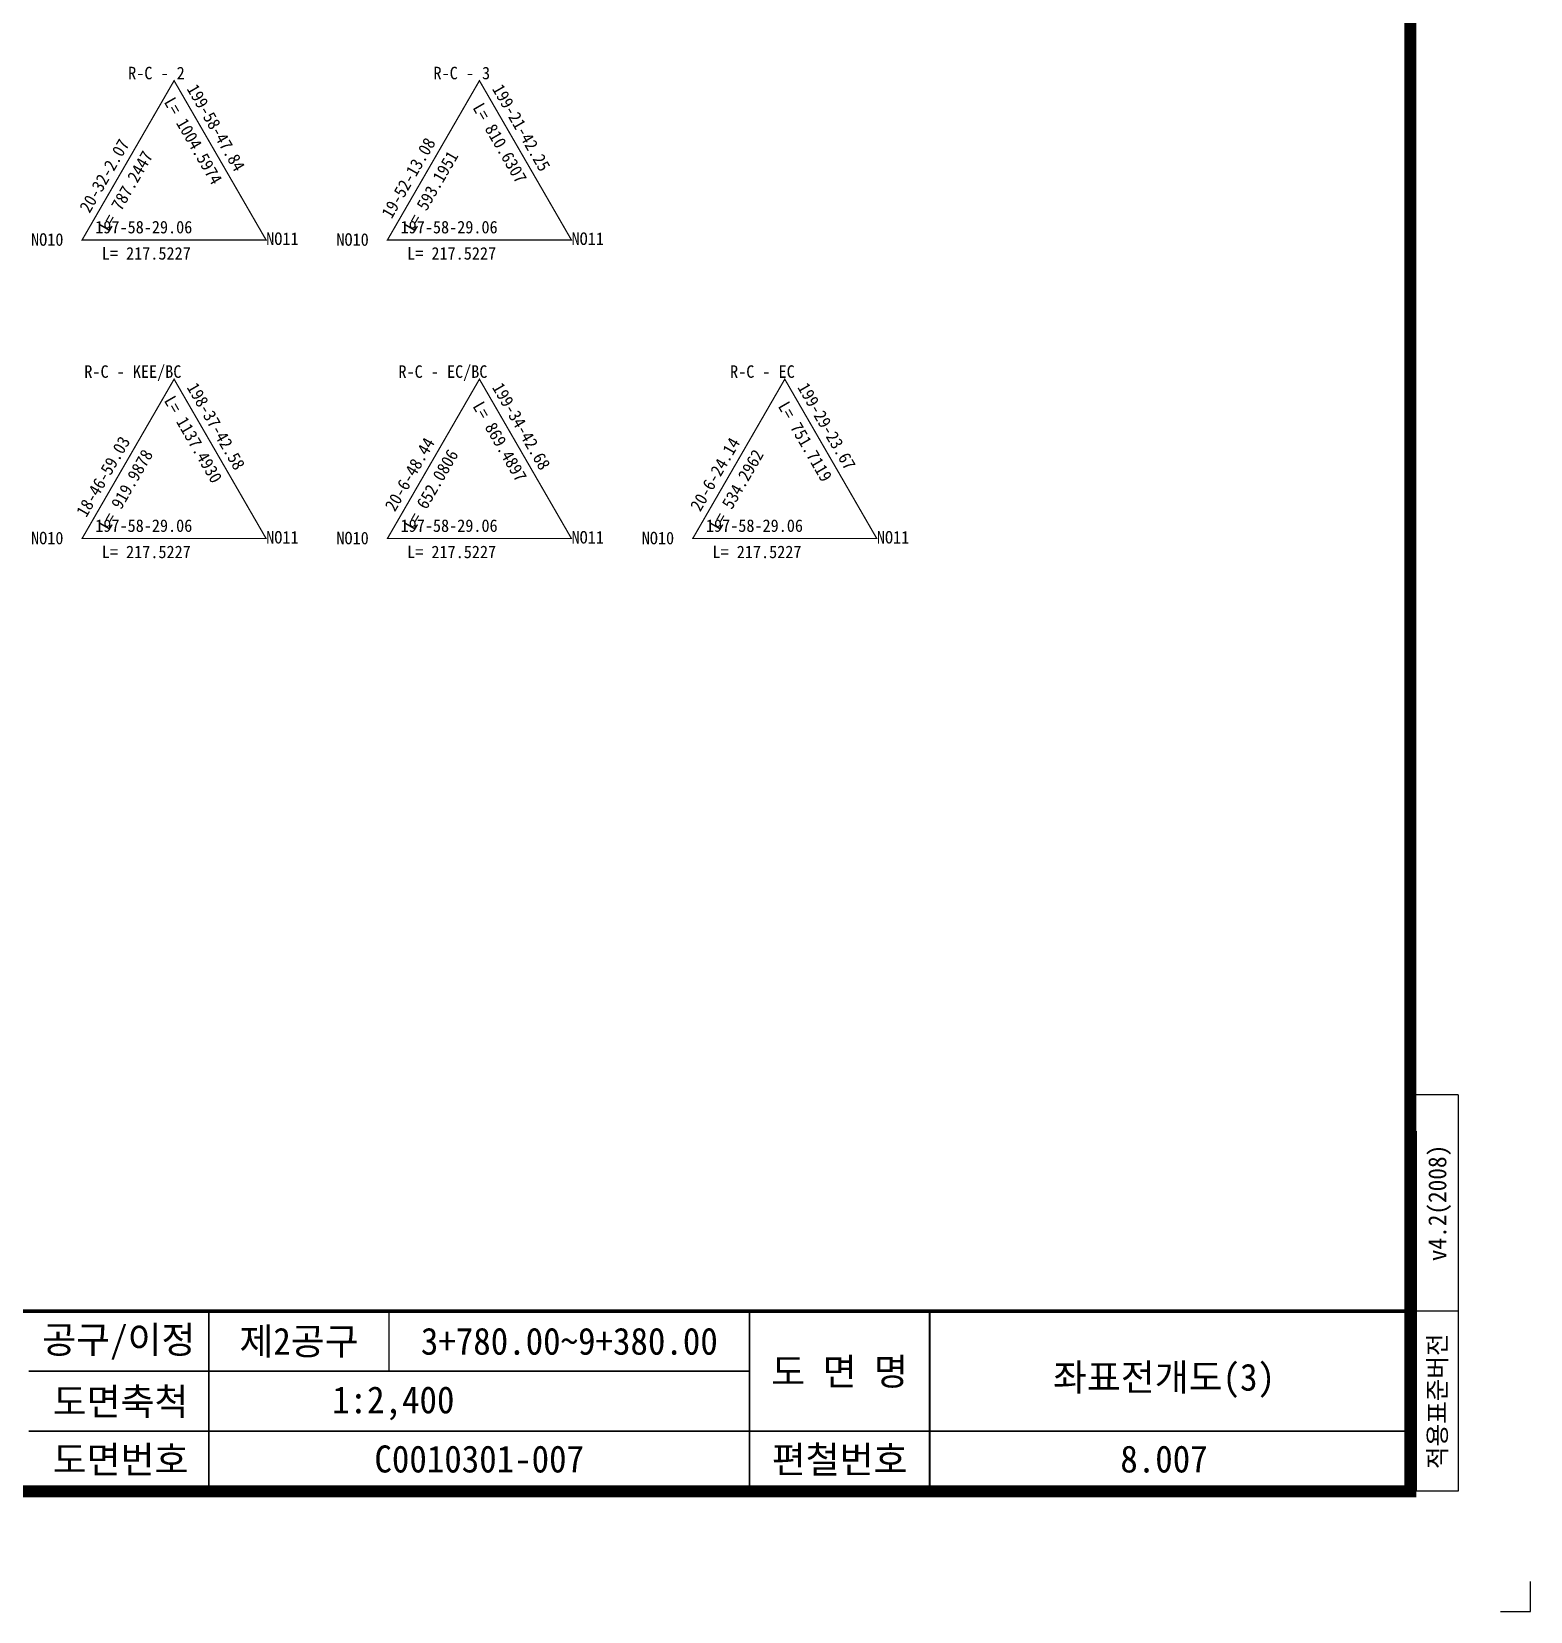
# Model space of a CAD drawing. Header units: millimetres. Extents: x 3554 to 5572, y 1490 to 2916.
# Drawn here: x 4973 to 5572, y 1490 to 2121 of the extents above; entities that cross this region are included whole.
import ezdxf
from ezdxf.enums import TextEntityAlignment as Align

# ---------------------------------------------------------------- set-up
doc = ezdxf.new("R2010")
doc.units = ezdxf.units.MM
for name, color, linetype in [('CA-ALGN-IPLN', 1, 'Continuous'), ('CA-ALGN-TEXT', 3, 'Continuous'), ('CA-TEXT', 3, 'Continuous'), ('CX-BORD', 3, 'Continuous'), ('CX-BORD-LIN1', 4, 'Continuous'), ('CX-BORD-LIN2', 3, 'Continuous'), ('CX-BORD-TEX2', 7, 'Continuous'), ('CX-BORD-TEX3', 6, 'Continuous'), ('CX-MISC', 2, 'Continuous')]:
    doc.layers.add(name, color=color, linetype=linetype)
doc.styles.add('GTXT', font='DotumChe.ttf')
doc.styles.add('TB_TEXT', font='DotumChe.ttf')
doc.styles.add('TB_WBTXT', font='H2GTRE.TTF')
doc.styles.add('TB_WMTXT', font='DotumChe.ttf')

# ---------------------------------------------------------------- blocks, each defined once
blk = doc.blocks.new('CXBLKA1-KHCA')
at = {"layer": 'CX-BORD-LIN1', "const_width": 2}
blk.add_lwpolyline([(796, 0), (0, 0), (0, 554), (796, 554)], close=True, dxfattribs=at)
at = {"layer": 'CX-BORD-LIN1'}
for points, const_width in [([(796, 30), (0, 30)], 0.6), ([(686, 0), (686, 30)], 0.3)]:
    blk.add_lwpolyline(points, dxfattribs=dict(at, const_width=const_width))
at = {"layer": 'CX-BORD-LIN2'}
for p, q in [((804, 66.03), (796, 66.03)), ((804, 66.03), (804, 0)), ((797, 60), (797, 0)), ((804, 30), (796, 30)), ((804, 0), (797, 0))]:
    blk.add_line(p, q, dxfattribs=at)
at = {"layer": 'CX-BORD-LIN2', "const_width": 0.3}
for points in [[(596, 0), (596, 30)], [(716, 0), (716, 30)], [(686, 20), (566, 20)], [(796, 10), (566, 10)]]:
    blk.add_lwpolyline(points, dxfattribs=at)
at = {"layer": 'CX-BORD-LIN2'}
blk.add_lwpolyline([(626, 20), (626, 30)], dxfattribs=at)
at = {"layer": 'CX-MISC'}
blk.add_lwpolyline([(811, -20), (816, -20), (816, -15)], dxfattribs=at)
at = {"layer": 'CX-BORD-LIN1', "style": 'TB_TEXT'}
for tag, height, p in [('TR_RNUM4', 3, (285.11, 26.64)), ('TR_RDAT4', 3.5, (317.5, 27)), ('TR_DGN4', 3.5, (459.12, 27)), ('TR_CHK4', 3.5, (499.12, 27)), ('TR_APP4', 3.5, (539.12, 27)), ('TR_RNUM3', 3, (285.11, 20.64)), ('TR_RDAT3', 3.5, (317.5, 21)), ('TR_DGN3', 3.5, (459.12, 21)), ('TR_CHK3', 3.5, (499.12, 21)), ('TR_APP3', 3.5, (539.12, 21)), ('TR_RNUM2', 3, (285.11, 14.64)), ('TR_RDAT2', 3.5, (317.5, 15)), ('TR_DGN2', 3.5, (459.12, 15)), ('TR_CHK2', 3.5, (499.12, 15)), ('TR_APP2', 3.5, (539.12, 15)), ('TR_RDAT1', 3.5, (317.5, 9)), ('TR_DGN1', 3.5, (459.12, 9)), ('TR_CHK1', 3.5, (499.12, 9)), ('TR_APP1', 3.5, (539.12, 9)), ('TR_RNUM1', 3, (285.11, 8.64))]:
    blk.add_attdef(tag, text='', height=height, dxfattribs=at).set_placement(p, align=Align.MIDDLE_CENTER)
for tag, p in [('TR_RCON4', (342.3, 27)), ('TR_RCON3', (342.3, 21)), ('TR_RCON2', (342.3, 15)), ('TR_RCON1', (342.3, 9))]:
    blk.add_attdef(tag, text='', height=3.5, dxfattribs=at).set_placement(p, align=Align.MIDDLE_LEFT)
at = {"layer": 'CX-BORD-LIN2', "style": 'TB_TEXT'}
blk.add_text('적용표준버전', height=3, rotation=90, dxfattribs=at).set_placement((800.5, 15), align=Align.MIDDLE_CENTER)
blk.add_attdef('TD_VERSION', text='', height=3, rotation=90, dxfattribs=at).set_placement((800.5, 48.01), align=Align.MIDDLE_CENTER)
at = {"layer": 'CX-BORD-TEX2', "style": 'TB_WMTXT'}
for tag, height, p in [('TB_CNAME', 5, (15.34, 531.83)), ('TB_CSCOP', 4, (16.63, 523.83))]:
    blk.add_attdef(tag, text='', height=height, dxfattribs=at).set_placement(p, align=Align.BOTTOM_LEFT)
at = {"layer": 'CX-BORD-TEX2', "style": 'TB_WBTXT'}
for tag, height, p in [('TB_MTITIL', 10, (398, 533.33)), ('TB_STITL', 7, (398, 518.33))]:
    blk.add_attdef(tag, text='', height=height, dxfattribs=at).set_placement(p, align=Align.MIDDLE_CENTER)
at = {"layer": 'CX-BORD-TEX3', "style": 'TB_TEXT'}
for s, p in [('공구/이정', (581, 25)), ('도 면 명', (701, 20)), ('도면축척', (581.29, 15)), ('도면번호', (581.29, 5.39)), ('편철번호', (701, 5.39))]:
    blk.add_text(s, height=4.5, dxfattribs=at).set_placement(p, align=Align.MIDDLE)
for tag, height, p in [('TD_DCOMP', 4.5, (217.5, 25)), ('TD_CSECT', 4.5, (611, 25)), ('TD_CDIST', 4.5, (656, 25)), ('TD_DNAME_TOP', 4.5, (755, 25)), ('TD_DNAME_MAIN', 4.5, (755, 19.01)), ('TD_CCOMP', 4.5, (217.5, 15)), ('TD_HSCAL', 4.5, (626.7, 15.24)), ('TD_VSCAL', 4.5, (655.78, 15.24)), ('TD_DNAME_BOT', 3, (755, 13.65)), ('TD_CNAME', 5, (65, 5.75)), ('TD_FIELD', 4.5, (182.5, 5.53)), ('TD_CSTEP', 4.5, (253.24, 5.53)), ('TD_DWGCODE', 4.5, (641, 5.39)), ('TD_DWGNO', 4.5, (755, 5.39))]:
    blk.add_attdef(tag, text='', height=height, dxfattribs=at).set_placement(p, align=Align.MIDDLE_CENTER)

msp = doc.modelspace()

# ---------------------------------------------------------------- linework, layer by layer
at = {"layer": 'CA-ALGN-IPLN', "const_width": 0.5}
for points in [[(5030.03, 2101.8), (4993.28, 2038.14), (5066.78, 2038.14)], [(5152.03, 2101.8), (5115.28, 2038.14), (5188.78, 2038.14)], [(5030.03, 1982.49), (4993.28, 1918.83), (5066.78, 1918.83)], [(5152.03, 1982.49), (5115.28, 1918.83), (5188.78, 1918.83)], [(5274.03, 1982.49), (5237.28, 1918.83), (5310.78, 1918.83)]]:
    msp.add_lwpolyline(points, close=True, dxfattribs=at)

# ---------------------------------------------------------------- block references
at = {"layer": 'CX-BORD'}
ref = msp.add_blockref('CXBLKA1-KHCA', (3613.55, 1538.01), dxfattribs=dict(at, xscale=2.399999999999636, yscale=2.400000000000091))
ref.add_attrib('TD_DNAME_MAIN', '좌표전개도(3)', dxfattribs={"layer": 'CX-BORD-TEX3', "height": 10.8, "style": 'TB_TEXT'}).set_placement((5425.55, 1583.63), align=Align.MIDDLE_CENTER)
ref.add_attrib('TD_CSECT', '제2공구', dxfattribs={"layer": 'CX-BORD-TEX3', "height": 10.8, "style": 'TB_TEXT'}).set_placement((5079.95, 1598.01), align=Align.MIDDLE_CENTER)
ref.add_attrib('TD_CDIST', '3+780.00~9+380.00', dxfattribs={"layer": 'CX-BORD-TEX3', "height": 10.8, "style": 'TB_TEXT'}).set_placement((5187.95, 1598.01), align=Align.MIDDLE_CENTER)
ref.add_attrib('TD_HSCAL', '1:2,400', dxfattribs={"layer": 'CX-BORD-TEX3', "height": 10.8, "style": 'TB_TEXT'}).set_placement((5117.62, 1574.58), align=Align.MIDDLE_CENTER)
ref.add_attrib('TD_DWGNO', '8.007', dxfattribs={"layer": 'CX-BORD-TEX3', "height": 10.8, "style": 'TB_TEXT'}).set_placement((5425.55, 1550.94), align=Align.MIDDLE_CENTER)
ref.add_attrib('TD_DWGCODE', 'C0010301-007', dxfattribs={"layer": 'CX-BORD-TEX3', "height": 10.8, "style": 'TB_TEXT'}).set_placement((5151.95, 1550.94), align=Align.MIDDLE_CENTER)
ref.add_attrib('TD_VERSION', 'v4.2(2008)', dxfattribs={"layer": 'CX-BORD-LIN2', "height": 7.2, "rotation": 90, "style": 'TB_TEXT'}).set_placement((5534.75, 1653.25), align=Align.MIDDLE_CENTER)

# ---------------------------------------------------------------- texts
at = {"layer": 'CA-ALGN-TEXT', "style": 'GTXT'}
for s, p in [('R-C - 2', (5011.67, 2102.35)), ('R-C - 3', (5133.67, 2102.35)), ('R-C - KEE/BC', (4994.17, 1983.03)), ('R-C - EC/BC', (5119.67, 1983.03)), ('R-C - EC', (5252.17, 1983.03))]:
    msp.add_text(s, height=5, dxfattribs=at).set_placement(p)
at = {"layer": 'CA-TEXT', "style": 'GTXT'}
for s, rotation, p in [('199-58-47.84', 299.9993, (5034.93, 2098.56)), ('199-21-42.25', 299.9993, (5156.93, 2098.56)), ('L= 1004.5974', 299.9993, (5025.83, 2093.31)), ('L= 810.6307', 299.9993, (5149.15, 2091.04)), ('20-32-2.07', 60.0007, (4996.25, 2048.55)), ('19-52-13.08', 60.0007, (5116.94, 2046.28)), ('L= 787.2447', 60.0007, (5004.04, 2041.03)), ('L= 593.1951', 60.0007, (5126.04, 2041.03)), ('198-37-42.58', 299.9993, (5034.93, 1979.25)), ('199-34-42.68', 299.9993, (5156.93, 1979.25)), ('199-29-23.67', 299.9993, (5278.93, 1979.25)), ('L= 1137.4930', 299.9993, (5025.83, 1974)), ('L= 869.4897', 299.9993, (5149.15, 1971.73)), ('L= 751.7119', 299.9993, (5271.15, 1971.73)), ('18-46-59.03', 60.0007, (4994.94, 1926.96)), ('20-6-48.44', 60.0007, (5118.25, 1929.24)), ('20-6-24.14', 60.0007, (5240.25, 1929.24)), ('L= 919.9878', 60.0007, (5004.04, 1921.71)), ('L= 652.0806', 60.0007, (5126.04, 1921.71)), ('L= 534.2962', 60.0007, (5248.04, 1921.71))]:
    msp.add_text(s, height=5, rotation=rotation, dxfattribs=at).set_placement(p)
for s, p in [('NO10', (4972.89, 2035.81)), ('197-58-29.06', (4998.53, 2040.77)), ('NO11', (5066.84, 2036.13)), ('NO10', (5094.89, 2035.81)), ('197-58-29.06', (5120.53, 2040.77)), ('NO11', (5188.84, 2036.13)), ('L= 217.5227', (5001.15, 2030.27)), ('L= 217.5227', (5123.15, 2030.27)), ('197-58-29.06', (4998.53, 1921.46)), ('197-58-29.06', (5120.53, 1921.46)), ('197-58-29.06', (5242.53, 1921.46)), ('NO10', (4972.89, 1916.5)), ('NO11', (5066.84, 1916.81)), ('NO10', (5094.89, 1916.5)), ('NO11', (5188.84, 1916.81)), ('NO10', (5216.89, 1916.5)), ('NO11', (5310.84, 1916.81)), ('L= 217.5227', (5001.15, 1910.96)), ('L= 217.5227', (5123.15, 1910.96)), ('L= 217.5227', (5245.15, 1910.96))]:
    msp.add_text(s, height=5, dxfattribs=at).set_placement(p)

doc.saveas('drawing.dxf')
